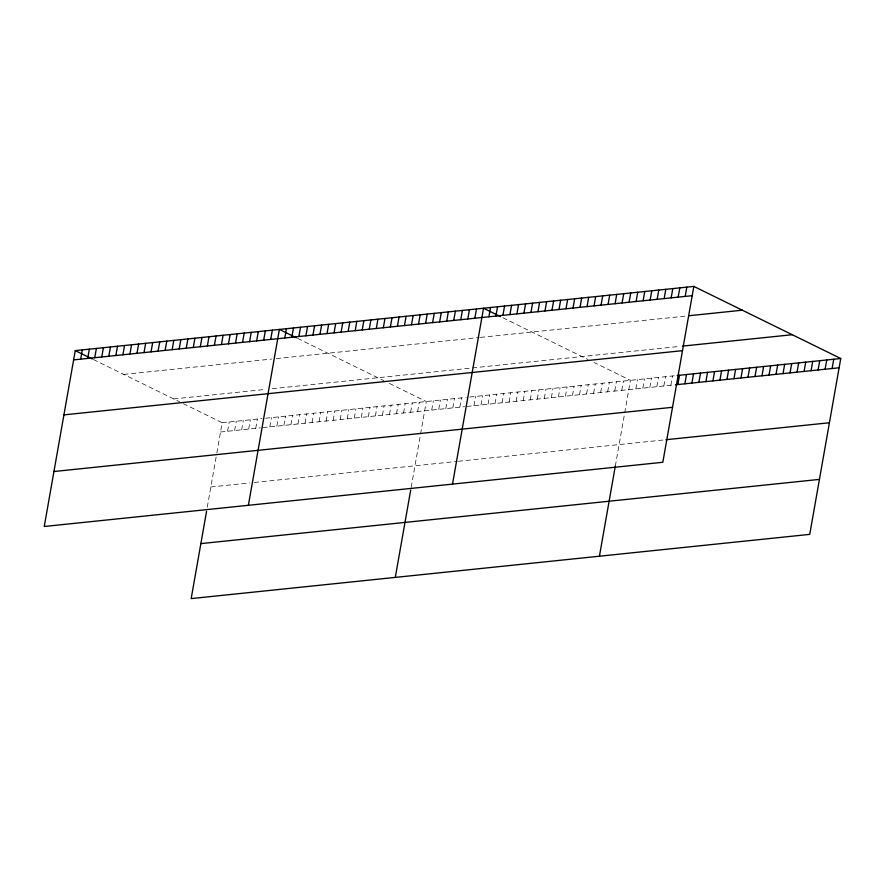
<?xml version="1.0" encoding="UTF-8"?>
<svg xmlns="http://www.w3.org/2000/svg" width="885" height="885" viewBox="0 0 885 885"><rect width="100%" height="100%" fill="white"/><g stroke="black" fill="none" stroke-linecap="round" stroke-linejoin="round"><path stroke-width="0.66" stroke-dasharray="4.42 3.32" d="M207.278 507.205L216.615 454.248M216.847 452.943L222.179 422.72L183.394 403.693M227.578 431.26L229.215 421.99M234.625 430.53L236.262 421.26M241.66 429.8L243.298 420.53M248.696 429.07L250.333 419.8M255.743 428.34L257.369 419.07M269.814 426.88L271.452 417.609M276.85 426.15L278.487 416.879M283.897 425.419L285.534 416.149M290.933 424.689L292.57 415.419M297.968 423.959L299.606 414.689M305.015 423.229L306.641 413.959M312.051 422.499L313.688 413.229M319.087 421.769L320.724 412.498M326.123 421.039L327.76 411.768M333.169 420.309L334.807 411.027M340.205 419.578L341.842 410.297M347.241 418.837L348.878 409.567M354.288 418.107L355.914 408.837M361.323 417.377L362.961 408.107M368.359 416.647L369.996 407.377M375.395 415.917L377.032 406.646M382.442 415.187L384.079 405.916M389.477 414.457L391.115 405.186M396.513 413.726L398.15 404.456M403.56 412.996L405.186 403.726M410.596 412.266L412.233 402.996M417.631 411.536L419.269 402.266M411.171 487.358L426.305 401.536L387.519 382.497M431.714 410.076L433.351 400.805M438.75 409.346L440.387 400.075M445.786 408.616L447.423 399.345M452.832 407.885L454.459 398.615M459.868 407.155L461.505 397.885M473.94 405.695L475.577 396.414M480.986 404.954L482.624 395.683M488.022 404.224L489.659 394.953M495.058 403.494L496.695 394.223M502.105 402.763L503.731 393.493M509.14 402.033L510.778 392.763M516.176 401.303L517.813 392.033M523.212 400.573L524.849 391.303M530.259 399.843L531.896 390.573M537.295 399.113L538.932 389.842M544.33 398.383L545.968 389.112M551.377 397.653L553.003 388.382M558.413 396.923L560.05 387.652M565.449 396.192L567.086 386.922M572.484 395.462L574.122 386.192M579.531 394.732L581.168 385.462M586.567 394.002L588.204 384.732M593.603 393.272L595.24 384.001M600.649 392.542L602.276 383.26M607.685 391.801L609.322 382.53M614.721 391.07L616.358 381.8M621.757 390.34L623.394 381.07M615.307 466.163L630.441 380.34L594.078 362.496M635.806 388.891L637.443 379.61M642.82 388.161L644.457 378.891M649.833 387.431L651.471 378.16M656.847 386.701L658.473 377.43M663.85 385.971L665.487 376.7M670.863 385.252L672.5 375.981M123.745 374.421L271.562 359.078M276.253 358.591L479.205 337.517M480.378 337.395L686.229 316.022M173.692 398.936L265.201 389.433M272.237 388.703L680.1 346.356M222.179 422.72L262.071 418.583M265.589 418.218L466.196 397.387M469.714 397.022L676.007 375.616M220.542 431.991L260.433 427.853M262.779 427.61L464.559 406.669M466.904 406.425L674.37 384.887M210.851 486.971L249.559 482.956M254.261 482.469L457.213 461.395M458.386 461.273L664.679 439.856M502.912 317.759L588.016 359.52M297.57 338.358L383.88 380.716M93.445 359.542L179.755 401.901"/><path stroke-width="1.33" d="M75.258 350.626L44.25 526.486L662.821 462.28L693.829 286.408L75.258 350.626L92.228 358.956M80.668 359.166L82.294 349.896M87.703 358.436L89.341 349.166M94.739 357.706L96.377 348.436M101.786 356.976L103.412 347.705M108.822 356.246L110.459 346.975M115.858 355.516L117.495 346.245M122.893 354.785L124.531 345.515M129.94 354.055L131.566 344.785M136.976 353.325L138.613 344.044M144.012 352.584L145.649 343.314M151.058 351.854L152.685 342.584M158.094 351.124L159.731 341.853M165.13 350.394L166.767 341.123M172.166 349.663L173.803 340.393M179.213 348.933L180.839 339.663M186.248 348.203L187.886 338.933M193.284 347.473L194.921 338.203M200.331 346.743L201.957 337.473M207.367 346.013L209.004 336.742M214.402 345.283L216.04 336.012M221.438 344.553L223.075 335.282M228.485 343.822L230.111 334.552M235.521 343.092L237.158 333.822M206.57 511.242L191.171 598.592L809.742 534.374L840.75 358.513L693.829 286.408M242.556 342.362L244.194 333.092M249.603 341.632L251.229 332.362M256.639 340.902L258.276 331.632M263.675 340.172L265.312 330.89M270.71 339.442L272.348 330.16M248.375 505.302L279.383 329.43L296.353 337.76M284.793 337.97L286.43 328.7M291.829 337.24L293.466 327.97M298.876 336.51L300.502 327.24M305.911 335.78L307.549 326.51M312.947 335.05L314.584 325.78M319.983 334.32L321.62 325.049M327.03 333.59L328.656 324.319M334.065 332.86L335.703 323.589M341.101 332.129L342.738 322.859M348.148 331.399L349.774 322.129M355.184 330.669L356.821 321.399M362.219 329.939L363.857 320.669M369.255 329.209L370.892 319.939M376.302 328.479L377.928 319.208M383.338 327.749L384.975 318.478M390.373 327.019L392.011 317.748M397.42 326.288L399.047 317.007M404.456 325.558L406.093 316.277M411.492 324.817L413.129 315.547M418.528 324.087L420.165 314.817M425.574 323.357L427.201 314.087M432.61 322.627L434.247 313.356M439.646 321.897L441.283 312.626M395.296 577.396L410.695 490.058M446.693 321.166L448.319 311.896M453.728 320.436L455.366 311.166M460.764 319.706L462.401 310.436M467.8 318.976L469.437 309.706M474.847 318.246L476.473 308.976M452.512 484.106L483.52 308.245L500.49 316.576M488.896 316.786L490.522 307.515M495.899 316.056L497.536 306.785M502.912 315.337L504.55 306.055M509.926 314.606L511.563 305.336M516.94 313.876L518.566 304.606M523.942 313.146L525.579 303.876M530.956 312.416L532.593 303.146M537.969 311.697L539.596 302.427M544.972 310.967L546.609 301.697M551.986 310.237L553.623 300.966M558.999 309.507L560.636 300.236M566.013 308.776L567.639 299.506M573.015 308.057L574.653 298.787M580.029 307.327L581.666 298.057M587.043 306.597L588.669 297.327M594.045 305.867L595.682 296.597M601.059 305.148L602.696 295.867M608.072 304.418L609.71 295.147M615.086 303.688L616.712 294.417M622.089 302.958L623.726 293.687M629.102 302.227L630.739 292.957M636.116 301.508L637.742 292.238M643.118 300.778L644.756 291.508M599.422 556.211L615.307 466.163M650.132 300.048L651.769 290.778M657.146 299.318L658.783 290.048M664.159 298.588L665.785 289.318M671.162 297.869L672.799 288.599M678.175 297.139L679.813 287.868M685.189 296.409L686.815 287.138M677.877 384.521L679.514 375.251M684.879 383.791L686.517 374.521M691.893 383.061L693.53 373.791M698.907 382.331L700.544 373.061M705.92 381.612L707.546 372.342M712.923 380.882L714.56 371.611M719.936 380.152L721.574 370.881M726.95 379.422L728.587 370.151M733.953 378.703L735.59 369.421M740.966 377.972L742.603 368.702M747.98 377.242L749.617 367.972M754.994 376.512L756.62 367.242M761.996 375.782L763.633 366.512M769.01 375.063L770.647 365.793M776.023 374.333L777.661 365.062M783.026 373.603L784.663 364.332M790.039 372.873L791.677 363.602M797.053 372.142L798.69 362.872M804.067 371.423L805.693 362.153M811.069 370.693L812.707 361.423M818.083 369.963L819.72 360.693M825.097 369.233L826.734 359.963M832.11 368.514L833.736 359.233M73.621 359.896L692.192 295.678M688.563 315.779L742.316 310.204M682.435 346.123L792.263 334.718M63.93 414.877L682.501 350.659M677.169 375.494L840.75 358.513M675.543 384.765L839.113 367.784M53.941 471.517L672.511 407.299M665.841 439.734L829.422 422.753M200.862 543.611L819.433 479.393"/></g></svg>
